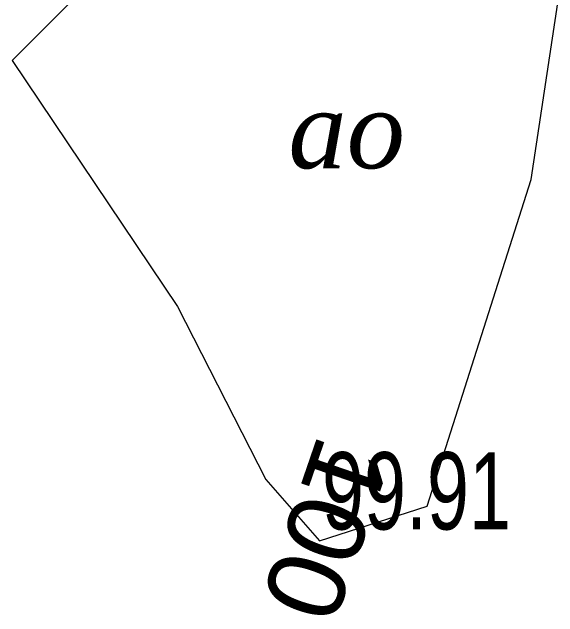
# Model space of a CAD drawing. Header units: metres. Extents: x 431006 to 434411, y 2469261 to 2473208.
# Drawn here: x 431330.59 to 431358.86, y 2472191.81 to 2472223.12 of the extents above; entities that cross this region are included whole.
import ezdxf
from ezdxf.enums import TextEntityAlignment as Align

# ---------------------------------------------------------------- set-up
doc = ezdxf.new("R2010")
doc.units = ezdxf.units.M
doc.header["$MEASUREMENT"] = 0
for name, color, linetype, lineweight in [('CAO DO', 8, 'Continuous', 18), ('ghi chu-ks', 8, 'Continuous', 18), ('mat nuoc-ks', 8, 'DUONG_MEP_NUOC', 18), ('MH_DongMuc', 8, 'Continuous', 18)]:
    doc.layers.add(name, color=color, linetype=linetype, lineweight=lineweight)
doc.styles.add('AO', font='')
doc.styles.get("Standard").update_dxf_attribs({"font": 'arial.ttf'})
doc.styles.get('AO').set_extended_font_data('.VnTime', italic=True)
doc.linetypes.add('DUONG_MEP_NUOC', pattern='A,0.2,[130,ltypeshp.shx,S=0.15,R=0,X=0,Y=0.15],0.05,[130,ltypeshp.shx,S=0.15,R=0,X=0,Y=0.15],1', length=1.25)

msp = doc.modelspace()

# ---------------------------------------------------------------- linework, layer by layer
at = {"layer": 'mat nuoc-ks', "color": 9, "lineweight": 0}
msp.add_lwpolyline([(431346.517, 2472195.749), (431352.091, 2472197.54), (431357.466, 2472214.452), (431358.859, 2472223.605), (431356.072, 2472234.15), (431334.174, 2472224.202), (431330.59, 2472220.62), (431339.151, 2472207.886), (431343.729, 2472198.933)], close=True, dxfattribs=at)

# ---------------------------------------------------------------- texts
at = {"layer": 'CAO DO', "color": 9, "lineweight": 0, "width": 0.7}
msp.add_text('99.91', height=4, dxfattribs=at).set_placement((431346.639, 2472196.338, 99.907))
at = {"layer": 'ghi chu-ks', "color": 9, "insert": (431344.898, 2472219.036), "char_height": 4, "width": 24.38409, "attachment_point": 1, "style": 'AO'}
msp.add_mtext('ao', dxfattribs=at)
at = {"layer": 'MH_DongMuc', "color": 9, "lineweight": 0}
msp.add_text('100', height=4, rotation=250.9772, dxfattribs=at).set_placement((431346.86, 2472196.345, 100), align=Align.MIDDLE)

doc.saveas('drawing.dxf')
